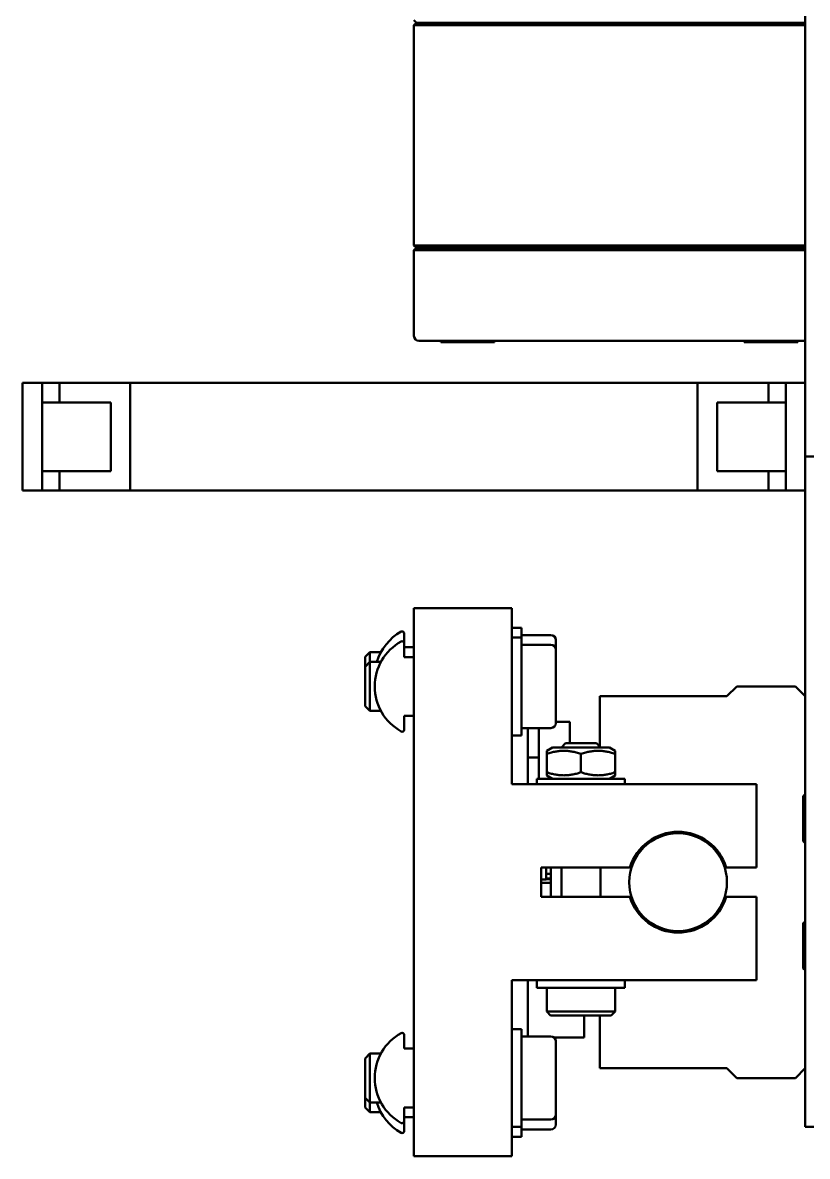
# Model space of a CAD drawing. Header units: millimetres. Extents: x -2685 to 3000, y -4484 to 2121.
# Drawn here: x 1414.9 to 1495.1, y 568.6 to 684.4 of the extents above; entities that cross this region are included whole.
import ezdxf

# ---------------------------------------------------------------- set-up
doc = ezdxf.new("R2010")
doc.units = ezdxf.units.MM
doc.header["$LTSCALE"] = 7.142857
doc.layers.add('Visible (ISO)', color=7, linetype='Continuous', lineweight=50)

msp = doc.modelspace()

# ---------------------------------------------------------------- linework, layer by layer
at = {"layer": 'Visible (ISO)'}
for p, q in [((1494.916, 640.061), (1494.916, 687.061)), ((1455.166, 684.361), (1454.916, 684.611)), ((1454.916, 684.111), (1455.166, 684.361)), ((1455.768, 684.111), (1454.916, 684.111)), ((1454.916, 661.611), (1454.916, 684.111)), ((1455.678, 684.361), (1455.166, 684.361)), ((1455.678, 684.361), (1458.307, 684.361)), ((1460.123, 684.111), (1455.768, 684.111)), ((1459.544, 684.361), (1458.307, 684.361)), ((1459.544, 684.361), (1492.288, 684.361)), ((1462.591, 684.111), (1460.123, 684.111)), ((1489.241, 684.361), (1462.591, 684.361)), ((1462.591, 684.111), (1489.241, 684.111)), ((1491.709, 684.111), (1489.241, 684.111)), ((1494.916, 684.111), (1491.709, 684.111)), ((1493.525, 684.361), (1492.288, 684.361)), ((1493.525, 684.361), (1494.916, 684.361)), ((1455.166, 661.361), (1454.916, 661.611)), ((1454.916, 661.611), (1455.768, 661.611)), ((1455.166, 661.361), (1454.916, 661.111)), ((1455.166, 661.361), (1455.678, 661.361)), ((1458.307, 661.361), (1455.678, 661.361)), ((1455.768, 661.611), (1460.123, 661.611)), ((1458.307, 661.361), (1459.544, 661.361)), ((1492.288, 661.361), (1459.544, 661.361)), ((1460.123, 661.611), (1462.591, 661.611)), ((1489.241, 661.611), (1462.591, 661.611)), ((1462.591, 661.361), (1489.241, 661.361)), ((1489.241, 661.611), (1491.709, 661.611)), ((1491.709, 661.611), (1494.916, 661.611)), ((1492.288, 661.361), (1493.525, 661.361)), ((1494.916, 661.361), (1493.525, 661.361)), ((1455.502, 661.111), (1454.916, 661.111)), ((1454.916, 652.361), (1454.916, 661.111)), ((1455.502, 661.111), (1458.13, 661.111)), ((1459.544, 661.111), (1458.13, 661.111)), ((1459.544, 661.111), (1492.288, 661.111)), ((1493.702, 661.111), (1492.288, 661.111)), ((1493.702, 661.111), (1494.916, 661.111)), ((1455.416, 651.861), (1455.855, 651.861)), ((1458.484, 651.861), (1455.855, 651.861)), ((1457.666, 651.861), (1457.666, 651.711)), ((1457.666, 651.711), (1463.166, 651.711)), ((1458.484, 651.861), (1459.544, 651.861)), ((1492.288, 651.861), (1459.544, 651.861)), ((1463.166, 651.861), (1463.166, 651.711)), ((1488.666, 651.861), (1488.666, 651.711)), ((1488.666, 651.711), (1494.166, 651.711)), ((1492.288, 651.861), (1493.348, 651.861)), ((1494.916, 651.861), (1493.348, 651.861)), ((1494.166, 651.861), (1494.166, 651.711)), ((1414.916, 647.561), (1416.916, 647.561)), ((1414.916, 636.561), (1414.916, 647.561)), ((1416.916, 647.561), (1418.679, 647.561)), ((1416.916, 645.561), (1416.916, 647.561)), ((1418.679, 645.561), (1418.679, 647.561)), ((1418.679, 647.561), (1425.916, 647.561)), ((1425.916, 647.561), (1425.916, 636.561)), ((1425.916, 647.561), (1483.916, 647.561)), ((1483.916, 647.561), (1491.153, 647.561)), ((1483.916, 647.561), (1483.916, 636.561)), ((1491.153, 647.561), (1492.916, 647.561)), ((1491.153, 645.561), (1491.153, 647.561)), ((1492.916, 647.561), (1492.916, 645.561)), ((1494.916, 647.561), (1492.916, 647.561)), ((1418.679, 645.561), (1416.916, 645.561)), ((1416.916, 638.561), (1416.916, 645.561)), ((1423.916, 645.561), (1418.679, 645.561)), ((1423.916, 638.561), (1423.916, 645.561)), ((1485.916, 645.561), (1485.916, 638.561)), ((1491.153, 645.561), (1485.916, 645.561)), ((1492.916, 645.561), (1491.153, 645.561)), ((1492.916, 645.561), (1492.916, 638.561)), ((1498.916, 640.061), (1494.916, 640.061)), ((1494.916, 640.061), (1494.916, 571.561)), ((1416.916, 638.561), (1418.679, 638.561)), ((1416.916, 636.561), (1416.916, 638.561)), ((1418.679, 638.561), (1423.916, 638.561)), ((1418.679, 636.561), (1418.679, 638.561)), ((1485.916, 638.561), (1491.153, 638.561)), ((1491.153, 638.561), (1492.916, 638.561)), ((1491.153, 636.561), (1491.153, 638.561)), ((1492.916, 638.561), (1492.916, 636.561)), ((1416.916, 636.561), (1414.916, 636.561)), ((1418.679, 636.561), (1416.916, 636.561)), ((1425.916, 636.561), (1418.679, 636.561)), ((1425.916, 636.561), (1483.916, 636.561)), ((1491.153, 636.561), (1483.916, 636.561)), ((1492.916, 636.561), (1491.153, 636.561)), ((1492.916, 636.561), (1494.916, 636.561)), ((1454.916, 624.561), (1454.916, 568.561)), ((1464.916, 624.561), (1454.916, 624.561)), ((1464.916, 606.561), (1464.916, 624.561)), ((1453.907, 620.983), (1453.907, 621.983)), ((1464.916, 622.561), (1465.916, 622.561)), ((1465.916, 622.561), (1465.916, 621.561)), ((1453.907, 619.561), (1453.907, 620.983)), ((1464.916, 621.561), (1465.916, 621.561)), ((1468.916, 621.811), (1465.916, 621.811)), ((1465.916, 621.561), (1465.916, 611.561)), ((1468.916, 620.811), (1465.916, 620.811)), ((1469.416, 621.311), (1469.416, 620.311)), ((1449.916, 619.57), (1450.407, 620.061)), ((1449.916, 618.57), (1449.916, 619.57)), ((1450.407, 620.061), (1450.407, 619.061)), ((1451.539, 620.061), (1450.407, 620.061)), ((1454.916, 620.561), (1453.907, 620.561)), ((1454.916, 619.561), (1453.907, 619.561)), ((1469.416, 620.311), (1469.416, 612.811)), ((1449.916, 618.57), (1450.407, 619.061)), ((1449.916, 614.552), (1449.916, 618.57)), ((1450.407, 619.061), (1450.407, 614.061)), ((1451.539, 619.061), (1450.407, 619.061)), ((1487.916, 616.561), (1486.916, 615.561)), ((1493.916, 616.561), (1487.916, 616.561)), ((1494.916, 615.561), (1493.916, 616.561)), ((1486.916, 615.561), (1473.916, 615.561)), ((1473.916, 615.561), (1473.916, 610.405)), ((1449.916, 614.552), (1450.407, 614.061)), ((1451.539, 614.061), (1450.407, 614.061)), ((1453.907, 613.561), (1454.916, 613.561)), ((1453.907, 612.139), (1453.907, 613.561)), ((1469.416, 612.957), (1470.866, 612.957)), ((1470.866, 610.761), (1470.866, 612.957)), ((1464.916, 611.561), (1465.916, 611.561)), ((1468.916, 612.311), (1465.916, 612.311)), ((1466.566, 612.311), (1466.566, 606.561)), ((1467.666, 608.869), (1467.666, 612.311)), ((1469.089, 610.332), (1468.489, 609.985)), ((1474.889, 610.332), (1469.089, 610.332)), ((1470.419, 610.761), (1469.989, 610.332)), ((1470.419, 610.761), (1473.56, 610.761)), ((1473.56, 610.761), (1473.989, 610.332)), ((1474.889, 610.332), (1475.489, 609.985)), ((1467.666, 609.308), (1466.566, 609.308)), ((1468.489, 609.673), (1468.489, 609.985)), ((1468.489, 607.791), (1468.489, 609.673)), ((1471.989, 607.791), (1471.989, 609.673)), ((1475.489, 609.985), (1475.489, 609.673)), ((1475.489, 607.791), (1475.489, 609.673)), ((1467.666, 608.869), (1467.666, 608.427)), ((1467.666, 608.427), (1467.666, 607.132)), ((1476.489, 607.132), (1467.489, 607.132)), ((1467.489, 607.132), (1467.489, 606.561)), ((1468.489, 607.478), (1468.489, 607.791)), ((1469.089, 607.132), (1468.489, 607.478)), ((1474.889, 607.132), (1475.489, 607.478)), ((1475.489, 607.791), (1475.489, 607.478)), ((1476.489, 607.132), (1476.489, 606.561)), ((1489.916, 606.561), (1464.916, 606.561)), ((1489.916, 598.061), (1489.916, 606.561)), ((1494.716, 605.361), (1494.916, 605.561)), ((1494.716, 605.361), (1494.716, 600.761)), ((1494.916, 600.561), (1494.716, 600.761)), ((1467.916, 598.061), (1476.989, 598.061)), ((1467.916, 595.061), (1467.916, 598.061)), ((1468.416, 598.061), (1468.416, 596.825)), ((1468.916, 598.061), (1468.916, 595.061)), ((1469.989, 595.061), (1469.989, 598.061)), ((1473.989, 595.061), (1473.989, 598.061)), ((1486.843, 598.061), (1489.916, 598.061)), ((1467.916, 596.825), (1468.416, 596.825)), ((1468.916, 596.508), (1467.916, 596.508)), ((1468.916, 597.411), (1468.416, 597.411)), ((1468.916, 596.937), (1468.416, 596.937)), ((1468.916, 596.883), (1468.416, 596.883)), ((1476.989, 595.061), (1467.916, 595.061)), ((1489.916, 595.061), (1486.843, 595.061)), ((1489.916, 586.561), (1489.916, 595.061)), ((1494.716, 592.361), (1494.916, 592.561)), ((1494.716, 587.761), (1494.716, 592.361)), ((1494.916, 587.561), (1494.716, 587.761)), ((1464.916, 586.561), (1489.916, 586.561)), ((1464.916, 568.561), (1464.916, 586.561)), ((1466.566, 586.561), (1466.566, 580.811)), ((1467.489, 586.561), (1467.489, 585.761)), ((1476.489, 586.561), (1476.489, 585.761)), ((1476.489, 585.761), (1467.489, 585.761)), ((1468.489, 583.361), (1468.489, 585.761)), ((1475.489, 583.361), (1475.489, 585.761)), ((1475.489, 583.361), (1468.489, 583.361)), ((1468.889, 582.961), (1468.489, 583.361)), ((1468.889, 582.961), (1475.089, 582.961)), ((1472.316, 582.961), (1472.316, 580.698)), ((1473.916, 582.961), (1473.916, 577.561)), ((1475.089, 582.961), (1475.489, 583.361)), ((1464.916, 581.561), (1465.916, 581.561)), ((1465.916, 581.561), (1465.916, 571.561)), ((1453.907, 579.561), (1453.907, 580.983)), ((1468.916, 580.811), (1465.916, 580.811)), ((1472.316, 580.698), (1469.233, 580.698)), ((1469.416, 580.311), (1469.416, 572.811)), ((1449.916, 578.57), (1450.407, 579.061)), ((1450.407, 579.061), (1450.407, 574.061)), ((1451.539, 579.061), (1450.407, 579.061)), ((1454.916, 579.561), (1453.907, 579.561)), ((1449.916, 574.552), (1449.916, 578.57)), ((1473.916, 577.561), (1486.916, 577.561)), ((1486.916, 577.561), (1487.916, 576.561)), ((1493.916, 576.561), (1494.916, 577.561)), ((1487.916, 576.561), (1493.916, 576.561)), ((1449.916, 574.552), (1450.407, 574.061)), ((1449.916, 573.552), (1449.916, 574.552)), ((1449.916, 573.552), (1450.407, 573.061)), ((1451.539, 574.061), (1450.407, 574.061)), ((1450.407, 574.061), (1450.407, 573.061)), ((1453.907, 573.561), (1454.916, 573.561)), ((1453.907, 572.139), (1453.907, 573.561)), ((1451.539, 573.061), (1450.407, 573.061)), ((1453.907, 572.561), (1454.916, 572.561)), ((1453.907, 571.139), (1453.907, 572.139)), ((1468.916, 572.311), (1465.916, 572.311)), ((1469.416, 572.811), (1469.416, 571.811)), ((1464.916, 571.561), (1465.916, 571.561)), ((1465.916, 571.561), (1465.916, 570.561)), ((1468.916, 571.311), (1465.916, 571.311)), ((1494.916, 571.561), (1498.916, 571.561)), ((1464.916, 570.561), (1465.916, 570.561)), ((1454.916, 568.561), (1464.916, 568.561))]:
    msp.add_line(p, q, dxfattribs=at)
msp.add_circle((1481.916, 596.561), 5, dxfattribs=at)
for centre, radius, start, end in [((1455.416, 652.361), 0.5, 180, 270), ((1456.167, 617.561), 5.26, 119.09167, 163.43227), ((1453.707, 621.983), 0.2, 0, 119.09167), ((1456.167, 616.561), 5.26, 119.09167, 240.90833), ((1453.707, 620.983), 0.2, 0, 119.09167), ((1468.916, 621.311), 0.5, 0, 90), ((1468.916, 620.311), 0.5, 0, 90), ((1468.916, 612.811), 0.5, 270, 0), ((1453.707, 612.139), 0.2, 240.90833, 0), ((1481.916, 596.561), 5.15, 16.93353, 163.06647), ((1481.916, 596.561), 5.15, 196.93353, 343.06647), ((1456.167, 576.561), 5.26, 119.09167, 240.90833), ((1453.707, 580.983), 0.2, 0, 119.09167), ((1468.916, 580.311), 0.5, 0, 90), ((1456.167, 575.561), 5.26, 196.56773, 240.90833), ((1453.707, 572.139), 0.2, 240.90833, 0), ((1468.916, 572.811), 0.5, 270, 0), ((1453.707, 571.139), 0.2, 240.90833, 0), ((1468.916, 571.811), 0.5, 270, 0)]:
    msp.add_arc(centre, radius, start, end, dxfattribs=at)
for points in [[(1471.989, 609.673), (1470.239, 610.256), (1468.489, 609.673)], [(1475.489, 609.673), (1473.739, 610.256), (1471.989, 609.673)], [(1468.489, 607.791), (1470.239, 607.208), (1471.989, 607.791)], [(1471.989, 607.791), (1473.739, 607.208), (1475.489, 607.791)]]:
    msp.add_rational_spline(points, [1, 1.15470053838, 1], degree=2, dxfattribs=at)

doc.saveas('drawing.dxf')
